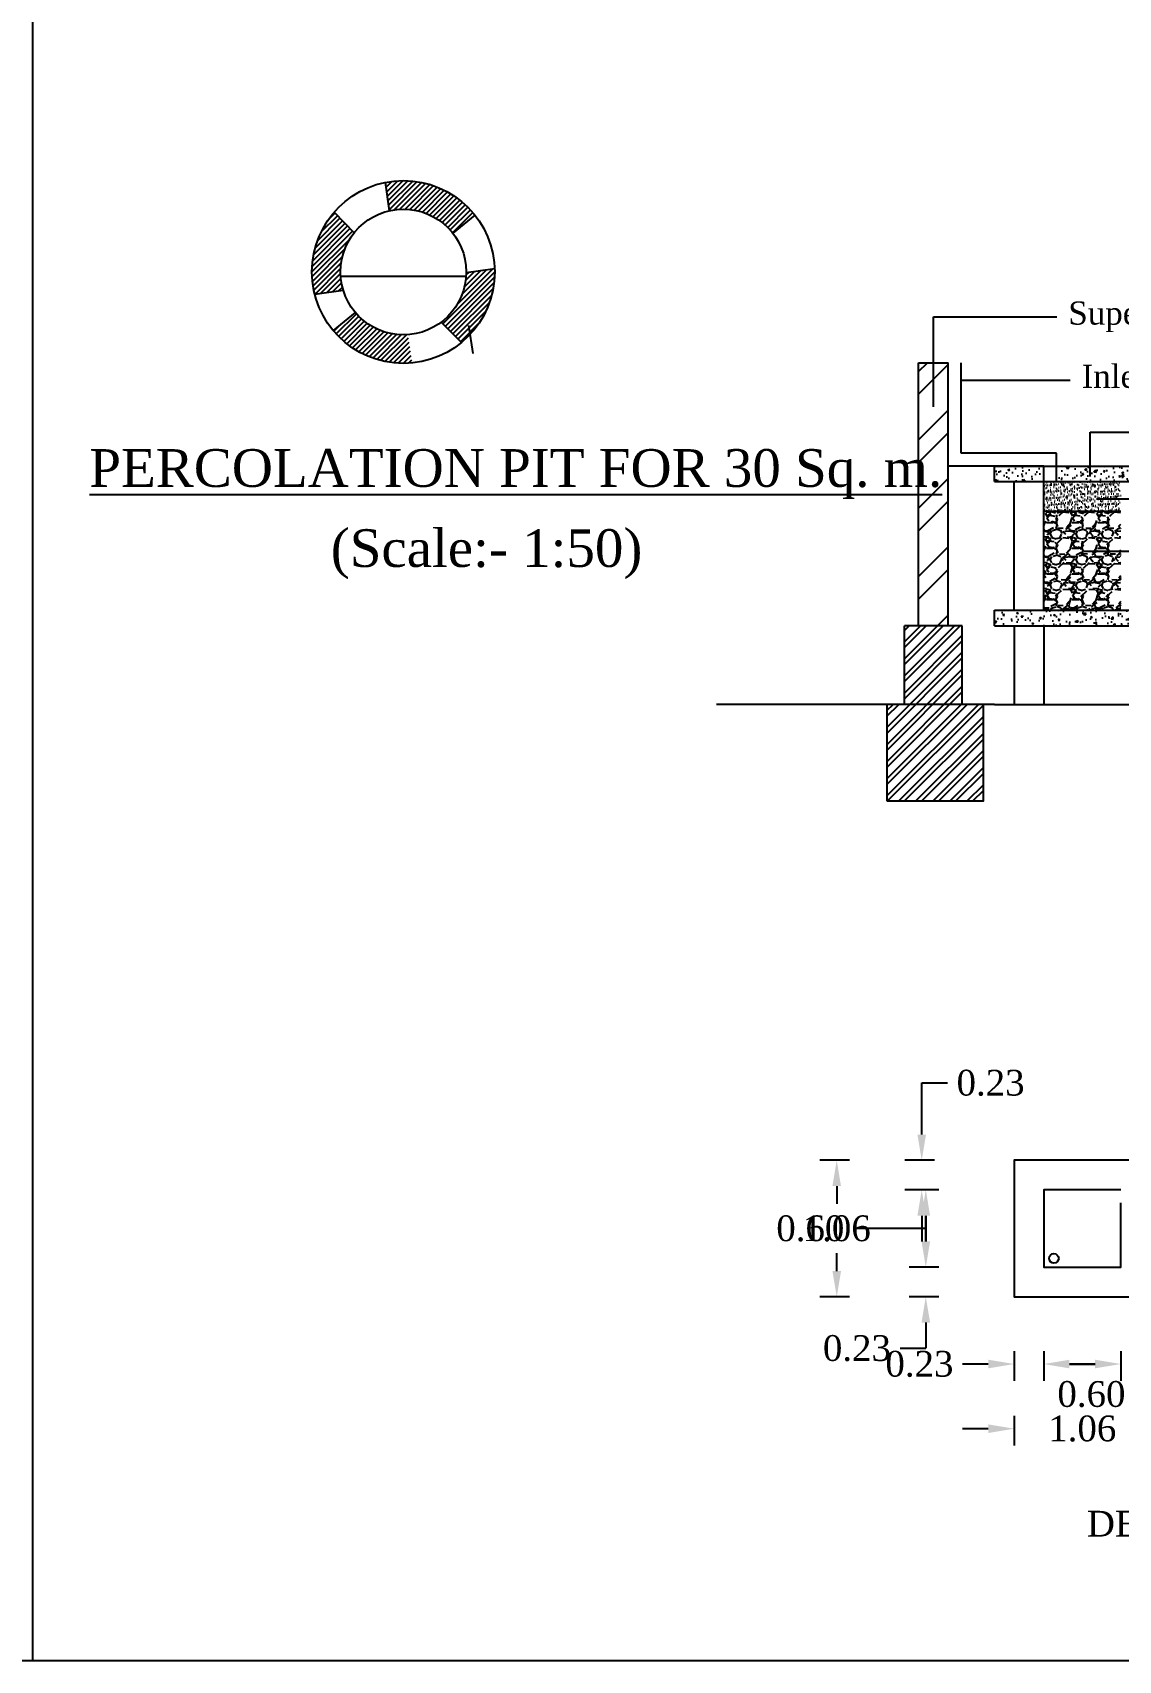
# Model space of a CAD drawing. Header units: metres. Extents: x 1336 to 1656, y -163 to -53.
# Drawn here: x 1573.64 to 1582.28, y -163 to -150.06 of the extents above; entities that cross this region are included whole.
import ezdxf

# ---------------------------------------------------------------- set-up
doc = ezdxf.new("R2010")
doc.units = ezdxf.units.M
doc.header["$PDMODE"] = 3
doc.header["$PDSIZE"] = -15
doc.styles.get("Standard").update_dxf_attribs({"font": 'times.ttf'})
doc.dimstyles.new('ISO-25', dxfattribs={"dimscale": 0.001, "dimtxt": 2.5, "dimasz": 2.5, "dimexe": 1.25, "dimexo": 0.625, "dimtad": 1, "dimtxsty": 'Standard', "dimcen": 2.5, "dimadec": 0, "dimazin": 0, "dimtfac": 1, "dimtmove": 0, "dimatfit": 3, "dimfxl": 0, "dimarcsym": 0})
doc.dimstyles.get("Standard").update_dxf_attribs({"dimscale": 0.001, "dimtxt": 0.3, "dimasz": 0.18, "dimexe": 0.18, "dimexo": 0.0625, "dimgap": 0.09, "dimtad": 1, "dimtoh": 1, "dimzin": 0, "dimdsep": 46, "dimtxsty": 'Standard', "dimblk": 'ARCHTICK', "dimcen": 0.09, "dimse1": 1, "dimse2": 1, "dimadec": 0, "dimazin": 0, "dimtfac": 1, "dimtofl": 0, "dimtmove": 0, "dimatfit": 3, "dimfxl": 0, "dimtolj": 1, "dimtzin": 0, "dimarcsym": 0})

# ---------------------------------------------------------------- blocks, each defined once
blk = doc.blocks.new('*D22')
at = {"color": 0, "lineweight": -2}
for p, q in [((-5.707468169995522, -3.659685775181586), (-5.937468169995523, -3.659685775181586)), ((-5.807468169995523, -3.859685775181586), (-5.807468169995523, -3.9976626537943)), ((-5.807468169995523, -4.519685775181588), (-5.807468169995523, -4.381708896568871)), ((-5.707468169995522, -4.719685775181583), (-5.937468169995523, -4.719685775181583))]:
    blk.add_line(p, q, dxfattribs=at)
at = {"color": 0}
for points in [[(-5.840801503328854, -3.859685775181586), (-5.77413483666219, -3.859685775181586), (-5.807468169995523, -3.659685775181586)], [(-5.840801503328854, -4.519685775181588), (-5.77413483666219, -4.519685775181588), (-5.807468169995523, -4.719685775181583)]]:
    blk.add_solid(points, dxfattribs=at)
at = {"layer": 'Defpoints', "color": 0}
for p in [(-4.429828276237213, -3.659685775181586), (-5.807468169995523, -4.719685775181583), (-4.429828276237213, -4.719685775181583)]:
    blk.add_point(p, dxfattribs=at)
at = {"color": 0, "insert": (-5.807468169995523, -4.189685775181589), "char_height": 0.2, "attachment_point": 5}
blk.add_mtext('\\A1;1.06', dxfattribs=at)
blk = doc.blocks.new('_ArchTick')
at = {"color": 0, "linetype": 'ByBlock', "const_width": 0.15}
blk.add_lwpolyline([(-0.5, -0.5), (0.5, 0.5)], dxfattribs=at)
blk = doc.blocks.new('*D23')
at = {"color": 0, "lineweight": -2}
for p, q in [((-4.429828276237213, -5.14166573719455), (-4.429828276237213, -5.371665737194549)), ((-4.199828276237216, -5.14166573719455), (-4.199828276237216, -5.371665737194549)), ((-4.629828276237216, -5.24166573719455), (-4.829828276237216, -5.24166573719455)), ((-3.999828276237217, -5.24166573719455), (-3.799828276237216, -5.24166573719455))]:
    blk.add_line(p, q, dxfattribs=at)
at = {"color": 0}
for points in [[(-4.629828276237216, -5.208332403861215), (-4.629828276237216, -5.274999070527885), (-4.429828276237213, -5.24166573719455)], [(-3.999828276237217, -5.208332403861215), (-3.999828276237217, -5.274999070527885), (-4.199828276237216, -5.24166573719455)]]:
    blk.add_solid(points, dxfattribs=at)
at = {"layer": 'Defpoints', "color": 0}
for p in [(-4.199828276237216, -4.489685775181587), (-4.429828276237213, -4.719685775181583), (-4.199828276237216, -5.24166573719455)]:
    blk.add_point(p, dxfattribs=at)
at = {"color": 0, "insert": (-5.164914981439528, -5.24166573719455), "char_height": 0.2, "attachment_point": 5}
blk.add_mtext('\\A1;0.23', dxfattribs=at)
blk = doc.blocks.new('*D24')
at = {"color": 0, "lineweight": -2}
for p, q in [((-5.115398449698533, -4.289685775181586), (-5.115398449698533, -4.089685775181584)), ((-5.015398449698531, -4.489685775181587), (-5.245398449698532, -4.489685775181587)), ((-5.015398449698531, -4.719685775181583), (-5.245398449698532, -4.719685775181583)), ((-5.115398449698533, -4.919685775181585), (-5.115398449698533, -5.119685775181586)), ((-5.31539844969853, -5.119685775181586), (-5.115398449698533, -5.119685775181586))]:
    blk.add_line(p, q, dxfattribs=at)
at = {"color": 0}
for points in [[(-5.148731783031866, -4.289685775181586), (-5.082065116365199, -4.289685775181586), (-5.115398449698533, -4.489685775181587)], [(-5.148731783031866, -4.919685775181585), (-5.082065116365199, -4.919685775181585), (-5.115398449698533, -4.719685775181583)]]:
    blk.add_solid(points, dxfattribs=at)
at = {"layer": 'Defpoints', "color": 0}
for p in [(-4.199828276237216, -4.489685775181587), (-5.115398449698533, -4.719685775181583), (-4.429828276237213, -4.719685775181583)]:
    blk.add_point(p, dxfattribs=at)
at = {"color": 0, "insert": (-5.650485154900843, -5.119685775181586), "char_height": 0.2, "attachment_point": 5}
blk.add_mtext('\\A1;0.23', dxfattribs=at)
blk = doc.blocks.new('*D25')
at = {"color": 0, "lineweight": -2}
for p, q in [((-5.015398449698531, -3.889685775181586), (-5.245398449698531, -3.889685775181586)), ((-5.115398449698531, -4.089685775181584), (-5.115398449698531, -4.289685775181586)), ((-5.494444692473098, -4.189685775181588), (-5.674444692473098, -4.189685775181588)), ((-5.115398449698531, -4.189685775181588), (-5.494444692473098, -4.189685775181588)), ((-5.015398449698531, -4.489685775181587), (-5.245398449698531, -4.489685775181587))]:
    blk.add_line(p, q, dxfattribs=at)
at = {"color": 0}
for points in [[(-5.148731783031864, -4.089685775181584), (-5.082065116365198, -4.089685775181584), (-5.115398449698531, -3.889685775181586)], [(-5.148731783031864, -4.289685775181586), (-5.082065116365198, -4.289685775181586), (-5.115398449698531, -4.489685775181587)]]:
    blk.add_solid(points, dxfattribs=at)
at = {"layer": 'Defpoints', "color": 0}
for p in [(-4.199828276237216, -3.889685775181586), (-5.115398449698531, -4.489685775181587), (-4.199828276237216, -4.489685775181587)]:
    blk.add_point(p, dxfattribs=at)
at = {"color": 0, "insert": (-6.012638334091594, -4.189685775181589), "char_height": 0.2, "attachment_point": 5}
blk.add_mtext('\\A1;0.60', dxfattribs=at)
blk = doc.blocks.new('*D26')
at = {"color": 0, "lineweight": -2}
for p, q in [((-5.147147015030622, -3.459685775181585), (-5.147147015030622, -3.059310771844371)), ((-5.147147015030622, -3.059310771844371), (-4.947147015030621, -3.059310771844371)), ((-5.047147015030621, -3.659685775181586), (-5.277147015030621, -3.659685775181586)), ((-5.047147015030621, -3.889685775181586), (-5.277147015030621, -3.889685775181586)), ((-5.147147015030622, -4.089685775181584), (-5.147147015030622, -4.289685775181586))]:
    blk.add_line(p, q, dxfattribs=at)
at = {"color": 0}
for points in [[(-5.180480348363952, -3.459685775181585), (-5.113813681697288, -3.459685775181585), (-5.147147015030622, -3.659685775181586)], [(-5.180480348363952, -4.089685775181584), (-5.113813681697288, -4.089685775181584), (-5.147147015030622, -3.889685775181586)]]:
    blk.add_solid(points, dxfattribs=at)
at = {"layer": 'Defpoints', "color": 0}
for p in [(-4.429828276237213, -3.659685775181586), (-5.147147015030622, -3.889685775181586), (-4.199828276237216, -3.889685775181586)]:
    blk.add_point(p, dxfattribs=at)
at = {"color": 0, "insert": (-4.612060309828308, -3.059310771844371), "char_height": 0.2, "attachment_point": 5}
blk.add_mtext('\\A1;0.23', dxfattribs=at)
blk = doc.blocks.new('*D31')
at = {"color": 0, "lineweight": -2}
for p, q in [((-4.429828276237213, -5.643734845743276), (-4.429828276237213, -5.873734845743276)), ((-3.369828276237217, -5.643734845743276), (-3.369828276237217, -5.873734845743276)), ((-4.629828276237216, -5.743734845743276), (-4.829828276237216, -5.743734845743276)), ((-3.169828276237217, -5.743734845743276), (-2.969828276237217, -5.743734845743276))]:
    blk.add_line(p, q, dxfattribs=at)
at = {"color": 0}
for points in [[(-4.629828276237216, -5.710401512409942), (-4.629828276237216, -5.777068179076608), (-4.429828276237213, -5.743734845743276)], [(-3.169828276237217, -5.710401512409942), (-3.169828276237217, -5.777068179076608), (-3.369828276237217, -5.743734845743276)]]:
    blk.add_solid(points, dxfattribs=at)
at = {"layer": 'Defpoints', "color": 0}
for p in [(-4.429828276237213, -4.719685775181583), (-3.369828276237217, -4.719685775181583), (-3.369828276237217, -5.743734845743276)]:
    blk.add_point(p, dxfattribs=at)
at = {"color": 0, "insert": (-3.899828276237217, -5.743734845743276), "char_height": 0.2, "attachment_point": 5}
blk.add_mtext('\\A1;1.06', dxfattribs=at)
blk = doc.blocks.new('*D32')
at = {"color": 0, "lineweight": -2}
for p, q in [((-4.199828276237216, -5.14166573719455), (-4.199828276237216, -5.371665737194549)), ((-3.599828276237217, -5.14166573719455), (-3.599828276237217, -5.371665737194549)), ((-3.999828276237217, -5.24166573719455), (-3.799828276237216, -5.24166573719455))]:
    blk.add_line(p, q, dxfattribs=at)
at = {"color": 0}
for points in [[(-3.999828276237217, -5.208332403861215), (-3.999828276237217, -5.274999070527885), (-4.199828276237216, -5.24166573719455)], [(-3.799828276237216, -5.208332403861215), (-3.799828276237216, -5.274999070527885), (-3.599828276237217, -5.24166573719455)]]:
    blk.add_solid(points, dxfattribs=at)
at = {"layer": 'Defpoints', "color": 0}
for p in [(-4.199828276237216, -4.489685775181587), (-3.599828276237217, -4.489685775181587), (-3.599828276237217, -5.24166573719455)]:
    blk.add_point(p, dxfattribs=at)
at = {"color": 0, "insert": (-3.828900546607435, -5.476421046581653), "char_height": 0.2, "attachment_point": 5}
blk.add_mtext('\\A1;0.60', dxfattribs=at)
blk = doc.blocks.new('*D33')
at = {"color": 0, "lineweight": -2}
for p, q in [((-3.599828276237217, -5.14166573719455), (-3.599828276237217, -5.371665737194549)), ((-3.369828276237217, -5.14166573719455), (-3.369828276237217, -5.371665737194549)), ((-3.799828276237216, -5.24166573719455), (-3.999828276237217, -5.24166573719455)), ((-3.169828276237217, -5.24166573719455), (-2.969828276237217, -5.24166573719455))]:
    blk.add_line(p, q, dxfattribs=at)
at = {"color": 0}
for points in [[(-3.799828276237216, -5.208332403861215), (-3.799828276237216, -5.274999070527885), (-3.599828276237217, -5.24166573719455)], [(-3.169828276237217, -5.208332403861215), (-3.169828276237217, -5.274999070527885), (-3.369828276237217, -5.24166573719455)]]:
    blk.add_solid(points, dxfattribs=at)
at = {"layer": 'Defpoints', "color": 0}
for p in [(-3.599828276237217, -4.489685775181587), (-3.369828276237217, -4.719685775181583), (-3.369828276237217, -5.24166573719455)]:
    blk.add_point(p, dxfattribs=at)
at = {"color": 0, "insert": (-2.802091118167048, -5.415558567955703), "char_height": 0.2, "attachment_point": 5}
blk.add_mtext('\\A1;0.23', dxfattribs=at)
blk = doc.blocks.new('_Oblique')
at = {"color": 0, "linetype": 'ByBlock', "lineweight": -2}
blk.add_line((-0.5, -0.5), (0.5, 0.5), dxfattribs=at)
blk = doc.blocks.new('*D1352')
at = {"color": 8, "lineweight": -2}
blk.add_line((1576.091251830411, -151.9951431480598), (1577.091065569115, -151.9951431480598), dxfattribs=at)
at = {"layer": 'Defpoints', "color": 0}
for p in [(1576.091251830411, -151.974631266091), (1577.091065569115, -151.9657168243577), (1577.091065569115, -151.9951431480598)]:
    blk.add_point(p, dxfattribs=at)
at = {"color": 8, "lineweight": -2, "xscale": 0.0002, "yscale": 0.0002, "zscale": 0.0002, "rotation": 180}
blk.add_blockref('_Oblique', (1576.091251830411, -151.9951431480598), dxfattribs=at)
at = {"color": 8, "lineweight": -2, "xscale": 0.0002, "yscale": 0.0002, "zscale": 0.0002}
blk.add_blockref('_Oblique', (1577.091065569115, -151.9951431480598), dxfattribs=at)
at = {"color": 0, "insert": (1576.591158699763, -151.9949258265025), "char_height": 0.00023, "attachment_point": 5}
blk.add_mtext('0.46', dxfattribs=at)
blk = doc.blocks.new('A$C20C11F3F')
h = blk.add_hatch()
h.set_pattern_fill('ANSI32', color=256, style=0)
h.set_pattern_definition([(45, (-6.086311399490768, -3.435713115347033), (-0.2651650429449553, 0.2651650429449553), []), (45, (-5.909534704490768, -3.435713115347033), (-0.2651650429449553, 0.2651650429449553), [])])
h.paths.add_polyline_path([(-5.171911014364003, 0.4905199862681826), (-4.941911014363999, 0.4905199862681826), (-4.941911014363999, 2.533412039659693), (-5.171911014364003, 2.533412039659693)])
h = blk.add_hatch()
h.set_pattern_fill('AR-CONC', color=256, scale=0.02, style=0)
h.set_pattern_definition([(50, (-6.086311399490768, -3.435713115347033), (0.1434520365201507, -0.012550426996519), [0.015, -0.165]), (355, (-6.086311399490768, -3.435713115347033), (-0.0277502667226, 0.1504384267400024), [0.012, -0.132]), (100.4514, (-6.074357063490767, -3.436758983347033), (0.1157018763428043, 0.1378879084121907), [0.012748038, -0.1402284224]), (46.18419999999999, (-6.086311399490768, -3.395713115347033), (0.2134482097251289, -0.0331038028658036), [0.0225, -0.2475]), (96.6356, (-6.068524050490768, -3.398471776747033), (0.1869325411097407, 0.1948235741800884), [0.0191220576, -0.2103426]), (351.1842000000001, (-6.086311399490768, -3.395713115347033), (0.1869323890267254, 0.1948237201850649), [0.018, -0.198]), (21, (-6.066311399490767, -3.405713115347035), (0.1193814104236923, -0.0805237781330678), [0.015, -0.165]), (326, (-6.066311399490767, -3.405713115347035), (0.0486630663843164, 0.1450300090093706), [0.012, -0.132]), (71.45140000000002, (-6.056362952890768, -3.412423436547033), (0.168044525716298, 0.0645060993419905), [0.012748038, -0.1402284224]), (37.50000000000001, (-6.086311399490768, -3.435713115347033), (0.0024319710634581, 0.0665787707662623), [0, -0.1304, 0, -0.134, 0, -0.1325]), (7.499999999999999, (-6.086311399490768, -3.435713115347033), (0.0526139074884297, 0.0788823423764721), [0, -0.0764, 0, -0.1274, 0, -0.0505]), (327.5, (-6.130911399490768, -3.435713115347033), (0.1067644872344818, -0.004510974346875999), [0, -0.05, 0, -0.156, 0, -0.207]), (317.5, (-6.150911399490767, -3.435713115347033), (0.1166372338684772, 0.0200209964664635), [0, -0.065, 0, -0.1036, 0, -0.147])])
h.paths.add_polyline_path([(-4.199828276237216, 1.730519986268178), (-4.581659775762219, 1.730519986268178), (-4.581659775762219, 1.61051998626818), (-4.199828276237216, 1.61051998626818)])
h.paths.add_polyline_path([(-3.219828276237217, 1.730519986268178), (-4.099828276237217, 1.730519986268178), (-4.099828276237217, 1.61051998626818), (-3.219828276237217, 1.61051998626818)])
h.paths.add_polyline_path([(-3.219828276237217, 0.6105199862681828), (-4.581659775762219, 0.6105199862681828), (-4.581659775762219, 0.4905199862681823), (-3.219828276237217, 0.4905199862681834)])
h = blk.add_hatch()
h.set_pattern_fill('AR-SAND', color=256, scale=0.02, style=0)
h.set_pattern_definition([(37.50000000000001, (-6.086311399490768, -3.435713115347033), (-0.0012598671621922, 0.0385364753802632), [0, -0.0304, 0, -0.034, 0, -0.0325]), (7.499999999999999, (-6.086311399490768, -3.435713115347033), (0.0353955341053546, 0.0564429213045948), [0, -0.0164, 0, -0.0274, 0, -0.0105]), (327.5, (-6.110911399490767, -3.435713115347033), (0.0622828372350299, 0.0001131810707393), [0, -0.01, 0, -0.036, 0, -0.047]), (317.5, (-6.110911399490767, -3.435713115347033), (0.0601225320914459, 0.017553511298685), [0, -0.005, 0, -0.0236, 0, -0.027])])
h.paths.add_polyline_path([(-3.599828276237217, 1.38051998626818), (-3.599828276237217, 1.61051998626818), (-4.199828276237216, 1.61051998626818), (-4.199828276237216, 1.38051998626818)])
h = blk.add_hatch()
h.set_pattern_fill('GRAVEL', color=256, scale=0.2, style=0)
h.set_pattern_definition([(228.0128, (-5.942311399490768, -3.235713115347033), (-1.599999646431629, -1.800000268321448), [0.0269072, -2.663817599999998]), (184.9697, (-5.960311399490767, -3.255713115347033), (2.400000210303526, 0.1999982614014104), [0.0461736, -4.571184999999998]), (132.5104, (-6.006311399490768, -3.259713115347033), (1.999998143669358, -2.20000173477424), [0.0325576, -3.2232064]), (267.2737, (-6.084311399490768, -3.309713115347033), (0.1999992035454381, 4.000000058994694), [0.0420476, -4.162711600000001]), (292.8337, (-6.086311399490768, -3.351713115347032), (-1.000001981087428, 2.399999282355555), [0.041231, -4.081874599999999]), (357.2737, (-6.070311399490768, -3.389713115347035), (-4.000000058994694, 0.1999992035454383), [0.0420476, -4.162711600000001]), (37.6942, (-6.028311399490768, -3.391713115347033), (-2.600001469123595, -1.999998081032106), [0.0556058, -5.504969799999998]), (72.2553, (-5.984311399490768, -3.357713115347033), (1.400002152541081, 4.399999246247833), [0.0524976, -5.1972642]), (121.4296, (-5.968311399490767, -3.307713115347032), (-1.600001646835273, 2.599999007298509), [0.04219, -4.1768146]), (175.2364, (-5.990311399490768, -3.271713115347033), (2.200000189263914, -0.1999983065322521), [0.0481664, -2.360152599999999]), (222.3974, (-6.038311399490768, -3.267713115347033), (-2.400001470214647, -2.199998416402823), [0.06228959999999999, -6.166674999999998]), (138.8141, (-5.886311399490768, -3.311713115347032), (-1.400000589361143, 1.199999462668551), [0.0212602, -2.104768799999999]), (171.4692, (-5.902311399490768, -3.297713115347033), (2.599999656963023, -0.4000015820079581), [0.0404474, -4.004302199999997]), (225, (-5.942311399490768, -3.291713115347032), (0, -0.2000000618897904), [0.0282842, -0.2545584]), (203.1986, (-5.956311399490768, -3.267713115347033), (0.9999999461334153, 0.4000002650529713), [0.0152316, -1.507922999999999]), (291.8014, (-5.970311399490767, -3.273713115347033), (-0.1999999821001297, 0.6000000546021539), [0.0215406, -1.055492399999995]), (30.9638, (-5.962311399490768, -3.293713115347033), (0.5999996044575996, 0.4000004967081467), [0.0349858, -1.131204599999998]), (161.5651, (-5.932311399490768, -3.275713115347033), (0.4000000869185925, -0.1999996806445415), [0.0252982, -0.6071574000000001]), (16.38950000000001, (-6.086311399490768, -3.273713115347033), (2.000000439682389, 0.5999985419635941), [0.03544, -3.508569]), (70.3462, (-6.052311399490768, -3.263713115347033), (-0.7999990494743492, -2.20000042712124), [0.0297322, -2.9434816]), (293.1986, (-5.932311399490768, -3.235713115347033), (-0.4000002650529713, 0.9999999461334153), [0.030463, -1.4926916]), (343.6105, (-5.920311399490767, -3.263713115347033), (-2.000000439682389, 0.5999985419635947), [0.03544, -3.508568999999998]), (339.4440000000002, (-6.086311399490768, -3.397713115347035), (-1.000000368908481, 0.3999991992843169), [0.034176, -1.674624799999999]), (294.7751, (-6.054311399490768, -3.409713115347035), (-0.999998437849034, 2.200000684367823), [0.0286356, -2.834928599999998]), (66.80140000000002, (-5.930311399490768, -3.435713115347033), (0.4000002650529713, 0.9999999461334153), [0.030463, -1.4926916]), (17.354, (-5.918311399490768, -3.407713115347033), (-2.600000403819365, -0.7999989004518238), [0.03352619999999999, -3.319084799999998]), (69.444, (-6.028311399490768, -3.435713115347033), (-0.3999991992843174, -1.000000368908481), [0.017088, -1.691712799999999]), (101.3099, (-5.942311399490768, -3.435713115347033), (-0.1999995264323211, 0.8000001504461904), [0.010198, -1.009605799999997]), (165.9638, (-5.944311399490767, -3.425713115347035), (0.6000001091979481, -0.1999996114722491), [0.041231, -0.7833899999999999]), (186.0089999999999, (-5.984311399490768, -3.415713115347033), (1.999999950181208, 0.1999998634963683), [0.03821, -3.782784599999998]), (303.6901, (-5.962311399490768, -3.311713115347032), (-0.2000002669014381, 0.3999999115542321), [0.0288444, -0.6922658000000002]), (353.1572, (-5.946311399490768, -3.335713115347032), (3.399999873095708, -0.4000015995849524), [0.0503588, -4.985512599999998]), (60.94540000000001, (-5.896311399490767, -3.341713115347033), (-0.8000000054398558, -1.400000076913937), [0.0205912, -2.0385348]), (90, (-5.886311399490768, -3.323713115347032), (-0.2, 0.2), [0.012, -0.188]), (120.2564, (-5.988311399490768, -3.409713115347035), (0.7999989773605387, -1.400000491170946), [0.0277848, -2.750704]), (48.01279999999999, (-6.002311399490767, -3.385713115347035), (1.599999646431629, 1.800000268321448), [0.0538144, -2.636910399999999]), (0, (-5.966311399490768, -3.345713115347033), (0.2, 0.2), [0.052, -0.148]), (325.3048, (-5.914311399490768, -3.345713115347033), (-1.999998851797504, 1.400001721918889), [0.0316228, -3.130654799999998]), (254.0546, (-5.888311399490767, -3.363713115347032), (-0.1999999778592762, -0.8000000253304301), [0.0291204, -1.4269016]), (207.6459999999999, (-5.896311399490767, -3.391713115347033), (-3.799999161435918, -2.000001542633834), [0.047413, -4.693894799999998]), (175.4261, (-5.938311399490768, -3.413713115347035), (-2.600000111662423, 0.1999989602322168), [0.0501598, -4.965814799999999])])
h.paths.add_polyline_path([(-4.199828276237216, 0.6105199862681828), (-3.599828276237217, 0.6105199862681823), (-3.599828276237217, 1.38051998626818), (-4.199828276237216, 1.38051998626818)])
h = blk.add_hatch()
h.set_pattern_fill('ANSI32', color=256, scale=0.25, style=0)
h.set_pattern_definition([(45, (-6.086311399490768, -3.435713115347033), (-0.0662912607362388, 0.0662912607362388), []), (45, (-6.042117225740768, -3.435713115347033), (-0.0662912607362388, 0.0662912607362388), [])])
h.paths.add_polyline_path([(-5.281911014364003, -0.1194800137318168), (-4.831911014364003, -0.1194800137318168), (-4.831911014364003, 0.4905199862681826), (-5.281911014364003, 0.4905199862681826)])
h.paths.add_polyline_path([(-4.668166856603293, -0.8694800137318168), (-4.668166856603293, -0.1194800137318167), (-5.418166856603293, -0.1194800137318167), (-5.418166856603293, -0.8694800137318168)])
for p, q in [((-5.171911014364003, 2.533412039659693), (-4.941911014363999, 2.533412039659693)), ((-5.171911014364003, 0.4905199862681826), (-5.171911014364003, 2.533412039659693)), ((-4.941911014363999, 0.4905199862681826), (-4.941911014363999, 2.533412039659693)), ((-4.841911014364002, 1.830519986268178), (-4.841911014364002, 2.533412039659693)), ((-4.099828276237217, 1.830519986268178), (-4.841911014364002, 1.830519986268178)), ((-4.099828276237217, 1.61051998626818), (-4.099828276237217, 1.830519986268178)), ((-4.199828276237216, 1.730519986268178), (-4.941911014363999, 1.730519986268178)), ((-4.581659775762219, 1.730519986268178), (-3.219828276237217, 1.730519986268178)), ((-4.581659775762219, 1.61051998626818), (-4.581659775762219, 1.730519986268178)), ((-4.199828276237216, 1.61051998626818), (-4.199828276237216, 1.730519986268178)), ((-4.581659775762219, 1.61051998626818), (-3.219828276237217, 1.61051998626818)), ((-4.429828276237213, 0.6105199862681836), (-4.429828276237213, 1.61051998626818)), ((-4.199828276237216, 0.6105199862681836), (-4.199828276237216, 1.61051998626818)), ((-4.199828276237216, 1.38051998626818), (-3.599828276237217, 1.38051998626818)), ((-4.581659775762219, 0.6105199862681828), (-3.219828276237217, 0.610519986268182)), ((-4.581659775762219, 0.4905199862681826), (-4.581659775762219, 0.6105199862681828)), ((-4.831911014364003, 0.4905199862681826), (-5.281911014364003, 0.4905199862681826)), ((-5.281911014364003, -0.1194800137318173), (-5.281911014364003, 0.4905199862681834)), ((-4.831911014364003, -0.1194800137318173), (-4.831911014364003, 0.4905199862681834)), ((-4.581659775762219, 0.4905199862681826), (-3.219828276237217, 0.4905199862681834)), ((-4.429828276237213, 0.4905199862681823), (-4.429828276237213, -0.1194800137318173)), ((-4.199828276237216, 0.4905199862681823), (-4.199828276237216, -0.1194800137318173)), ((-4.581659775762219, -0.1194800137318173), (-6.740660616164178, -0.1194800137318173)), ((-4.581659775762219, -0.1194800137318173), (-3.219828276237217, -0.1194800137318168))]:
    blk.add_line(p, q)
blk.add_lwpolyline([(-5.418166856603293, -0.8694800137318168), (-4.668166856603293, -0.8694800137318168), (-4.668166856603293, -0.1194800137318168), (-5.418166856603293, -0.1194800137318168)], close=True)
for points in [[(-3.369828276237217, -3.889685775181586), (-3.369828276237217, -3.659685775181586), (-4.429828276237213, -3.659685775181586), (-4.429828276237213, -4.719685775181583), (-3.369828276237217, -4.719685775181583), (-3.369828276237217, -3.989685775181586)], [(-3.599828276237217, -3.889685775181586), (-4.199828276237216, -3.889685775181586), (-4.199828276237216, -4.489685775181587), (-3.599828276237217, -4.489685775181587), (-3.599828276237217, -3.989685775181586)]]:
    blk.add_lwpolyline(points)
blk.add_circle((-4.120149719944945, -4.421196306269497), 0.036916791584769)
blk.add_text('DETAILD PLAN FOR FILTER MEDIA & SUMP', height=0.2).set_placement((-3.864377345547858, -6.581186514581367))
at = {"char_height": 0.18, "attachment_point": 4}
for s, insert in [('\\A1;Superstructure of Building', (-4.008319707320668, 2.88923362876722)), ('\\A1;Inlet from openterrace', (-3.904902300798763, 2.39840373139217))]:
    blk.add_mtext(s, dxfattribs=dict(at, insert=insert))
dim = blk.add_linear_dim(base=(-5.147147015030622, -3.889685775181586), p1=(-4.429828276237213, -3.659685775181586), p2=(-4.199828276237216, -3.889685775181586), angle=90, dimstyle='Standard')
dim.commit()
dim.dimension.update_dxf_attribs({"geometry": '*D26', "text_midpoint": (-4.612060309828308, -3.059310771844371), "dimtype": 128})
dim = blk.add_linear_dim(base=(-5.807468169995523, -4.719685775181583), p1=(-4.429828276237213, -3.659685775181586), p2=(-4.429828276237213, -4.719685775181583), angle=90, dimstyle='Standard')
dim.commit()
dim.dimension.update_dxf_attribs({"geometry": '*D22', "text_midpoint": (-5.807468169995523, -4.189685775181589)})
dim = blk.add_linear_dim(base=(-5.115398449698531, -4.489685775181587), p1=(-4.199828276237216, -3.889685775181586), p2=(-4.199828276237216, -4.489685775181587), angle=90, dimstyle='Standard', override={"dimtmove": 1})
dim.commit()
dim.dimension.update_dxf_attribs({"geometry": '*D25', "text_midpoint": (-5.764444692473097, -4.189685775181589)})
dim = blk.add_linear_dim(base=(-5.115398449698533, -4.719685775181583), p1=(-4.199828276237216, -4.489685775181587), p2=(-4.429828276237213, -4.719685775181583), angle=90, dimstyle='Standard', override={"dimtmove": 1})
dim.commit()
dim.dimension.update_dxf_attribs({"geometry": '*D24', "text_midpoint": (-5.16511655340142, -4.956341282207567), "dimtype": 128})
dim = blk.add_linear_dim(base=(-4.199828276237216, -5.24166573719455), p1=(-4.429828276237213, -4.719685775181583), p2=(-4.199828276237216, -4.489685775181587), dimstyle='Standard')
dim.commit()
dim.dimension.update_dxf_attribs({"geometry": '*D23', "text_midpoint": (-5.164914981439528, -5.24166573719455), "dimtype": 128})
for base, p1, p2, picture, middle in [((-3.599828276237217, -5.24166573719455), (-4.199828276237216, -4.489685775181587), (-3.599828276237217, -4.489685775181587), '*D32', (-3.828900546607435, -5.476421046581653)), ((-3.369828276237217, -5.24166573719455), (-3.599828276237217, -4.489685775181587), (-3.369828276237217, -4.719685775181583), '*D33', (-2.802091118167048, -5.415558567955703))]:
    dim = blk.add_linear_dim(base=base, p1=p1, p2=p2, dimstyle='Standard', override={"dimtmove": 1})
    dim.commit()
    dim.dimension.update_dxf_attribs({"geometry": picture, "text_midpoint": middle, "dimtype": 128})
dim = blk.add_linear_dim(base=(-3.369828276237217, -5.743734845743276), p1=(-4.429828276237213, -4.719685775181583), p2=(-3.369828276237217, -4.719685775181583), dimstyle='Standard')
dim.commit()
dim.dimension.update_dxf_attribs({"geometry": '*D31', "text_midpoint": (-3.899828276237217, -5.743734845743276)})
for points in [[(-5.056911014364001, 2.189881347788924), (-5.056911014364001, 2.88923362876722), (-4.098319707320666, 2.88923362876722)], [(-4.841911014364002, 2.39840373139217), (-3.994902300798763, 2.39840373139217)], [(-3.839776206830657, 1.649242304858455), (-3.839776206830657, 1.993684339488188), (-3.021055207506725, 1.993684339488188)], [(-3.788067537300051, 1.477021287543593), (-2.728039299664921, 1.477021287543593)], [(-3.885318208948041, 1.069293258599043), (-2.633240015274615, 1.069293258599043)]]:
    blk.add_leader(points, dimstyle='Standard')

msp = doc.modelspace()

# ---------------------------------------------------------------- hatches: boundary and pattern name
h = msp.add_hatch()
h.set_pattern_fill('ANSI31', color=0, scale=0.009000000000000001, style=0)
h.set_pattern_definition([(45, (1226.941187427448, -358.9986721689535), (-0.0202055762724056, 0.0202055762724056), [])])
h.paths.add_polyline_path([(1577.318014575847, -151.9616154627645, 0.0096821249127305), (1577.317469516455, -151.9334703861276), (1577.091065569115, -151.9657168243577, -0.2326116534406053), (1576.893039887246, -152.3601398286423), (1577.05248858736, -152.5233402383941, 0.224442854660505)], flags=17)
h.paths.add_polyline_path([(1576.984321619923, -151.6528066084645), (1577.160540794937, -151.509788584761, 0.2826758863782309), (1576.445323721139, -151.2494463730929), (1576.479357398241, -151.4742577644665, -0.2903819497910169)])
h.paths.add_polyline_path([(1575.864150205284, -151.9616154627645, 0.0611327801988571), (1575.885722290363, -152.1373923982213), (1576.112126237703, -152.1051459599911, -0.0729181470959342), (1576.091082390565, -151.9616154627645, -0.1695107644883036), (1576.199687049021, -151.6504729124494), (1576.040238348906, -151.4872725026977, 0.1796239391726587)])
h.paths.add_polyline_path([(1576.662651285612, -152.6850159709605), (1576.628617608511, -152.4602045795869, -0.2415682238399596), (1576.207962704194, -152.2828930777883), (1576.03174352918, -152.4259111014919, 0.249118291374512)], flags=17)

# ---------------------------------------------------------------- linework, layer by layer
at = {"color": 1}
msp.add_line((1573.6411724526, -53.00117679183774), (1573.6411724526, -163.0011767918376), dxfattribs=at)
at = {"color": 0}
for p, q in [((1576.445323721139, -151.2494463730929), (1576.479357398241, -151.4742577644665)), ((1576.040238348906, -151.4872725026977), (1576.199687049021, -151.6504729124494)), ((1577.160540794937, -151.509788584761), (1576.984321619923, -151.6528066084645)), ((1577.091065569115, -151.9657168243577), (1577.317469516455, -151.9334703861276)), ((1575.885722290363, -152.1373923982213), (1576.112126237703, -152.1051459599911)), ((1576.207962704194, -152.2828930777883), (1576.03174352918, -152.4259111014919)), ((1576.893039887246, -152.3601398286423), (1577.05248858736, -152.5233402383941)), ((1577.109277493564, -152.3863385369572), (1577.143311170667, -152.6111499283307))]:
    msp.add_line(p, q, dxfattribs=at)
at = {"color": 5}
msp.add_lwpolyline([(1336.065453428306, -163.0011767918376), (1616.299768789994, -163.0011767918376), (1616.299768789994, -53.00117679183774), (1336.065453428306, -53.00117679183774)], close=True, dxfattribs=at)
at = {"color": 0}
for radius in [0.7269321852805888, 0.5]:
    msp.add_circle((1576.591082390565, -151.9616154627645), radius, dxfattribs=at)

# ---------------------------------------------------------------- block references
at = {"xscale": 1.023999999999887, "yscale": 1.023999999999887, "zscale": 1.023999999999887}
msp.add_blockref('A$C20C11F3F', (1585.985328908735, -155.2770415509357), dxfattribs=at)

# ---------------------------------------------------------------- texts
at = {"color": 0}
for s, p in [('%%uPERCOLATION PIT FOR 30 Sq. m.', (1574.092999421382, -153.6701136306198)), ('(Scale:- 1:50)', (1576.01369657835, -154.3069032146201))]:
    msp.add_text(s, height=0.3, dxfattribs=at).set_placement(p)

# ---------------------------------------------------------------- dimensions: what is measured, and where the dimension line sits
dim = msp.add_linear_dim(base=(1577.091065569115, -151.9951431480598), p1=(1576.091251830411, -151.974631266091), p2=(1577.091065569115, -151.9657168243577), text='0.46', dimstyle='ISO-25', override={"dimtxt": 0.23, "dimasz": 0.2, "dimexe": 0.1, "dimexo": 0.1, "dimgap": 0.1, "dimtoh": 1, "dimlfac": 2, "dimzin": 1, "dimdsep": 46, "dimblk": 'OBLIQUE', "dimse1": 1, "dimse2": 1, "dimclrd": 8, "dimtix": 1}, dxfattribs=at)
dim.commit()
dim.dimension.update_dxf_attribs({"geometry": '*D1352', "text_midpoint": (1576.591158699763, -151.9949258265025)})

doc.saveas('drawing.dxf')
